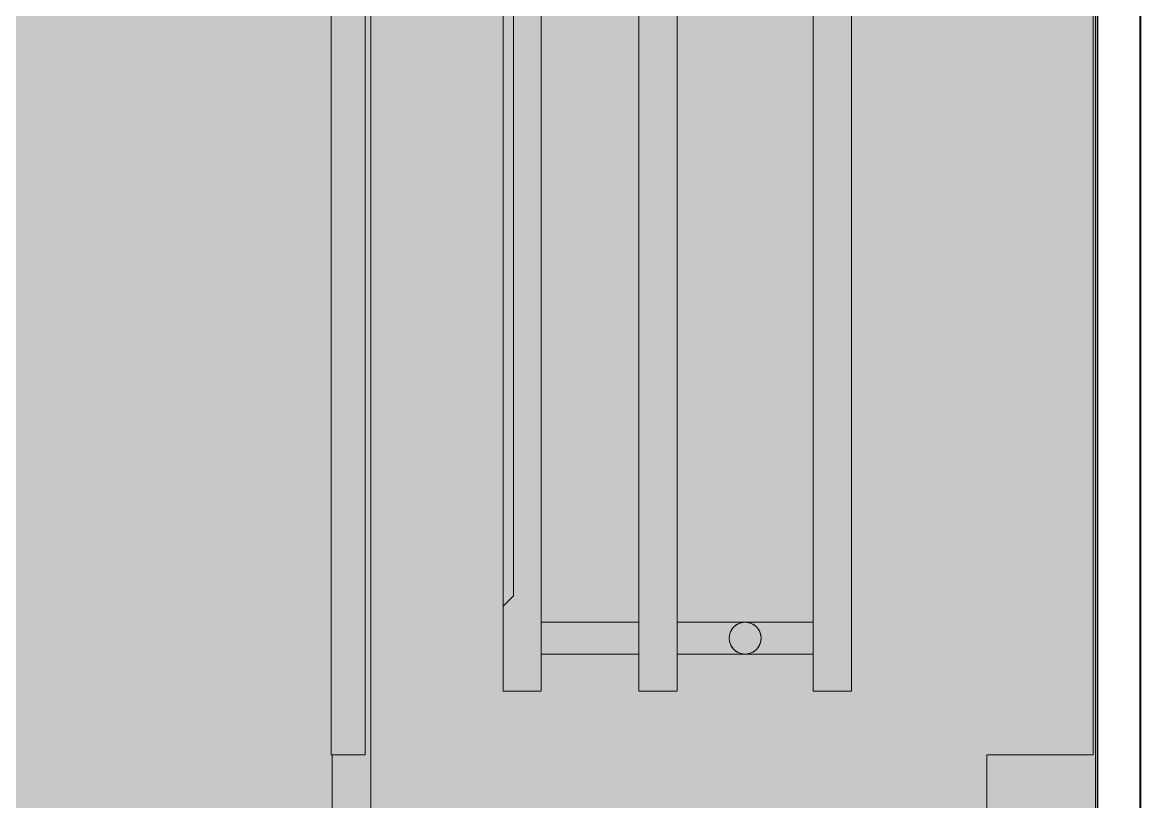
# Model space of a CAD drawing. Header units: millimetres. Extents: x 855 to 94006, y -3304 to 17933.
# Drawn here: x 64771 to 65298, y 78 to 445 of the extents above; entities that cross this region are included whole.
import ezdxf

# ---------------------------------------------------------------- set-up
doc = ezdxf.new("R2010")
doc.units = ezdxf.units.MM
for name, color, linetype, lineweight, true_color in [('A-WALL-4', 7, 'Continuous', 40, 0x3c3c3c), ('A-WALL-FNSH-4', 7, 'Continuous', 30, 0x3c3c3c), ('I-FURN-6', 7, 'Continuous', 9, 0xc0c0c0)]:
    doc.layers.add(name, color=color, linetype=linetype, lineweight=lineweight, true_color=true_color)
for name, color, linetype, lineweight in [('A-WALL-PATT', 7, 'Continuous', 9), ('M-EQPM', 7, 'Continuous', 9), ('Знаки', 7, 'Continuous', 9), ('Знаки-1', 7, 'Continuous', 18)]:
    doc.layers.add(name, color=color, linetype=linetype, lineweight=lineweight)
doc.layers.add('I-FURN-5', color=7, linetype='Continuous', lineweight=9, true_color=0x7f7f7f, transparency=0.7)
doc.layers.add('M-EQPM-1', color=7, linetype='Continuous', lineweight=9, true_color=0xe6e6e6, transparency=0.7)

# ---------------------------------------------------------------- blocks, each defined once
blk = doc.blocks.new('radiator_prado_classic_z_tip_30_po exemplyaru - Classic Z Тип 30-500-30677900-Развертка 1_12-2')
at = {"layer": 'M-EQPM-1'}
for points in [[(-401.9999999981405, 129.9999999999964), (-401.9999999981405, 629.9999999999975), (-419.9999999981407, 629.9999999999975), (-419.9999999981407, 589.9999999999958), (-414.9999999981418, 584.9999999999969), (-415.1360632958779, 174.8639367022415), (-419.9999999981407, 169.9999999999787), (-419.9999999981407, 129.9999999999964), (-415.1360632958779, 129.9999999999964)], [(-337.9999999981421, 129.9999999999964), (-337.9999999981421, 629.9999999999975), (-355.9999999981509, 629.9999999999975), (-355.9999999981509, 129.9999999999964)], [(-255.9999999981434, 129.9999999999964), (-255.9999999981434, 629.9999999999975), (-273.9999999981479, 629.9999999999975), (-273.9999999981479, 129.9999999999964)], [(-419.9999999981407, 169.9999999999787), (-414.9999999981418, 174.9999999999797), (-415.1360632958779, 585.1360632977329), (-419.9999999981407, 589.9999999999958), (-419.9999999981407, 181.4607746001832)], [(-298.7684421875034, 153.0291559886361), (-298.6576797856213, 153.8067333887183), (-298.7644054781302, 153.0588571617242)], [(-300.6426702460764, 149.7678710819263), (-300.1899618392757, 150.3323380508196), (-300.5877116544706, 149.8394945129579)]]:
    blk.add_hatch(color=256, dxfattribs=at).paths.add_polyline_path(points)
h = blk.add_hatch(color=256, dxfattribs=at)
h.paths.add_polyline_path([(-312.4934167624926, 158.753071730671), (-312.0258565080754, 159.3804009279999), (-312.4918751837036, 158.7550807552617)])
h.paths.add_polyline_path([(-313.2327243244259, 156.9708440113129), (-312.956855376717, 157.6489470804653), (-313.2285324372651, 156.9809641221526)])
h.paths.add_polyline_path([(-313.2285324372695, 154.9999999999951), (-273.9999999981479, 154.9999999999951), (-273.9999999981479, 162.4999999999955), (-337.9999999981421, 162.2444436971635), (-337.9999999981421, 154.9999999999951), (-313.2450269531288, 154.9999999999951)])
h.paths.add_polyline_path([(-355.9999999981509, 154.9999999999972), (-356.0715079361773, 162.4999999999955), (-401.9999999981405, 162.2444436971635), (-401.9999999981405, 154.9999999999994), (-356.0715079361773, 154.9999999999972)])
h = blk.add_hatch(color=256, dxfattribs=at)
h.paths.add_polyline_path([(-298.768442187499, 156.9708440113432), (-298.7726340746598, 157.0016869466723), (-298.7726340746598, 156.9809641221634)])
h.paths.add_polyline_path([(-299.5077497494237, 158.7530717306558), (-300.1899618392844, 159.6676619491684), (-299.5092913282214, 158.7550807552617)])
h = blk.add_hatch(color=256, dxfattribs=at)
h.paths.add_polyline_path([(-299.5077497494324, 151.2469282693105), (-300.1899618392757, 150.3323380508196), (-299.509291328217, 151.2449192447219)])
h.paths.add_polyline_path([(-298.7684421875034, 153.0291559886361), (-298.7726340746598, 152.9983130533179), (-298.7726340746598, 153.0190358778116)])
h.paths.add_polyline_path([(-307.4407702722638, 147.4999999999925), (-273.9999999981479, 147.7555563028266), (-273.9999999981479, 154.9999999999951), (-337.9999999981421, 154.9999999999951), (-337.9999999981421, 147.4999999999968), (-307.9417260942291, 147.4999999999925)])
h.paths.add_polyline_path([(-355.9999999981509, 147.4999999999968), (-356.0715079361773, 154.9999999999972), (-401.9999999981405, 154.9999999999972), (-401.9999999981405, 147.4999999999968), (-356.0715079361773, 147.4999999999968)])
h.paths.add_polyline_path([(-313.2327243244303, 153.02915598866), (-313.2450269531288, 153.0588571617155), (-313.2342161154403, 153.0401322415663)])
h.paths.add_polyline_path([(-311.3584962658485, 149.7678710819263), (-312.0258565080754, 150.6195990719902), (-311.41345485745, 149.8394945129579)])
at = {"layer": 'M-EQPM'}
for p, q in [((-419.9999999981406, 129.9999999999967), (-419.9999999981406, 629.9999999999967)), ((-401.9999999981407, 629.9999999999967), (-401.9999999981407, 129.9999999999967)), ((-355.9999999981537, 129.9999999999967), (-355.9999999981537, 629.9999999999967)), ((-337.999999998141, 629.9999999999967), (-337.999999998141, 129.9999999999967)), ((-273.9999999981518, 129.9999999999967), (-273.9999999981518, 629.9999999999967)), ((-255.9999999981428, 129.9999999999966), (-255.9999999981428, 629.9999999999967)), ((-255.9999999981418, 629.9999999999967), (-255.9999999981418, 129.9999999999967)), ((-401.9999999981405, 597.5000000000014), (-401.9999999981405, 162.4999999999963)), ((-355.9999999981626, 162.4999999999962), (-355.9999999981626, 597.5000000000014)), ((-337.9999999981626, 162.4999999999962), (-337.9999999981626, 597.5000000000014)), ((-273.9999999981607, 162.4999999999962), (-273.9999999981607, 597.5000000000014)), ((-419.9999999981406, 169.9999999999796), (-419.9999999981406, 589.9999999999965)), ((-419.9999999981406, 589.9999999999965), (-419.9999999981406, 169.9999999999796)), ((-419.9999999981406, 169.9999999999798), (-419.9999999981406, 589.9999999999967)), ((-419.9999999981406, 589.9999999999967), (-419.9999999981406, 169.9999999999798)), ((-419.9999999981406, 169.9999999999798), (-419.9999999981406, 589.9999999999967)), ((-419.9999999981406, 589.9999999999967), (-419.9999999981406, 169.9999999999798)), ((-419.9999999981406, 169.9999999999798), (-419.9999999981406, 589.9999999999967)), ((-419.9999999981406, 589.9999999999967), (-419.9999999981406, 169.9999999999798)), ((-419.9999999981406, 169.9999999999798), (-419.9999999981406, 589.9999999999967)), ((-419.9999999981406, 589.9999999999967), (-419.9999999981406, 169.9999999999798)), ((-419.9999999981406, 169.9999999999798), (-419.9999999981406, 589.9999999999967)), ((-419.9999999981406, 589.9999999999967), (-419.9999999981406, 169.9999999999798)), ((-419.9999999981406, 169.9999999999798), (-419.9999999981406, 589.9999999999967)), ((-419.9999999981406, 589.9999999999967), (-419.9999999981406, 169.9999999999798)), ((-419.9999999981406, 169.9999999999798), (-419.9999999981406, 589.9999999999967)), ((-419.9999999981406, 589.9999999999967), (-419.9999999981406, 169.9999999999798)), ((-419.9999999981406, 169.9999999999798), (-419.9999999981406, 589.9999999999967)), ((-419.9999999981406, 589.9999999999967), (-419.9999999981406, 169.9999999999798)), ((-419.9999999981406, 169.9999999999798), (-419.9999999981406, 589.9999999999967)), ((-419.9999999981406, 589.9999999999967), (-419.9999999981406, 169.9999999999798)), ((-419.9999999981406, 169.9999999999798), (-419.9999999981406, 589.9999999999967)), ((-419.9999999981406, 589.9999999999967), (-419.9999999981406, 169.9999999999798)), ((-419.9999999981406, 169.9999999999798), (-419.9999999981406, 589.9999999999967)), ((-419.9999999981406, 589.9999999999967), (-419.9999999981406, 169.9999999999798)), ((-419.9999999981406, 169.9999999999798), (-419.9999999981406, 589.9999999999967)), ((-419.9999999981406, 589.9999999999967), (-419.9999999981406, 169.9999999999798)), ((-419.9999999981406, 169.9999999999798), (-419.9999999981406, 589.9999999999967)), ((-419.9999999981406, 589.9999999999967), (-419.9999999981406, 169.9999999999798)), ((-419.9999999981406, 589.9999999999965), (-419.9999999981406, 169.99999999998)), ((-414.9999999981387, 174.9999999999795), (-414.9999999981387, 584.9999999999964)), ((-414.9999999981387, 584.9999999999964), (-414.9999999981387, 174.9999999999796)), ((-414.9999999981387, 174.9999999999797), (-414.9999999981387, 584.9999999999967)), ((-414.9999999981387, 584.9999999999967), (-414.9999999981387, 174.9999999999797)), ((-414.9999999981387, 174.9999999999797), (-414.9999999981387, 584.9999999999967)), ((-414.9999999981387, 584.9999999999967), (-414.9999999981387, 174.9999999999797)), ((-414.9999999981387, 174.9999999999797), (-414.9999999981387, 584.9999999999967)), ((-414.9999999981387, 584.9999999999967), (-414.9999999981387, 174.9999999999797)), ((-414.9999999981387, 174.9999999999797), (-414.9999999981387, 584.9999999999967)), ((-414.9999999981387, 584.9999999999967), (-414.9999999981387, 174.9999999999797)), ((-414.9999999981387, 174.9999999999797), (-414.9999999981387, 584.9999999999967)), ((-414.9999999981387, 584.9999999999967), (-414.9999999981387, 174.9999999999797)), ((-414.9999999981387, 174.9999999999797), (-414.9999999981387, 584.9999999999967)), ((-414.9999999981387, 584.9999999999967), (-414.9999999981387, 174.9999999999797)), ((-414.9999999981387, 584.9999999999967), (-414.9999999981387, 174.9999999999797)), ((-414.9999999981387, 174.9999999999797), (-414.9999999981387, 584.9999999999967)), ((-414.9999999981387, 584.9999999999967), (-414.9999999981387, 174.9999999999797)), ((-414.9999999981387, 174.9999999999797), (-414.9999999981387, 584.9999999999967)), ((-414.9999999981387, 584.9999999999967), (-414.9999999981387, 174.9999999999797)), ((-414.9999999981387, 174.9999999999797), (-414.9999999981387, 584.9999999999967)), ((-414.9999999981387, 584.9999999999967), (-414.9999999981387, 174.9999999999797)), ((-414.9999999981387, 174.9999999999797), (-414.9999999981387, 584.9999999999967)), ((-414.9999999981387, 584.9999999999967), (-414.9999999981387, 174.9999999999797)), ((-414.9999999981387, 174.9999999999797), (-414.9999999981387, 584.9999999999967)), ((-414.9999999981387, 584.9999999999967), (-414.9999999981387, 174.9999999999797)), ((-414.9999999981387, 584.9999999999967), (-414.9999999981387, 174.9999999999797)), ((-414.9999999981387, 174.9999999999797), (-414.9999999981387, 584.9999999999967)), ((-414.9999999981387, 584.9999999999967), (-414.9999999981387, 174.9999999999797)), ((-414.9999999981387, 174.9999999999795), (-419.9999999981388, 169.9999999999795)), ((-419.9999999981388, 169.9999999999795), (-414.9999999981387, 174.9999999999795)), ((-414.9999999981387, 174.9999999999797), (-419.9999999981388, 169.9999999999797)), ((-419.9999999981388, 169.9999999999797), (-414.9999999981387, 174.9999999999797)), ((-414.9999999981387, 174.9999999999797), (-419.9999999981388, 169.9999999999797)), ((-419.9999999981388, 169.9999999999797), (-414.9999999981387, 174.9999999999797)), ((-414.9999999981387, 174.9999999999797), (-419.9999999981388, 169.9999999999797)), ((-419.9999999981388, 169.9999999999797), (-414.9999999981387, 174.9999999999797)), ((-414.9999999981387, 174.9999999999797), (-419.9999999981388, 169.9999999999797)), ((-419.9999999981388, 169.9999999999797), (-414.9999999981387, 174.9999999999797)), ((-414.9999999981387, 174.9999999999797), (-419.9999999981388, 169.9999999999797)), ((-419.9999999981388, 169.9999999999797), (-414.9999999981387, 174.9999999999797)), ((-414.9999999981387, 174.9999999999797), (-419.9999999981388, 169.9999999999797)), ((-419.9999999981388, 169.9999999999797), (-414.9999999981387, 174.9999999999797)), ((-414.9999999981387, 174.9999999999797), (-419.9999999981388, 169.9999999999797)), ((-419.9999999981388, 169.9999999999797), (-414.9999999981387, 174.9999999999797)), ((-414.9999999981387, 174.9999999999797), (-419.9999999981388, 169.9999999999797)), ((-419.9999999981388, 169.9999999999797), (-414.9999999981387, 174.9999999999797)), ((-414.9999999981387, 174.9999999999797), (-419.9999999981388, 169.9999999999797)), ((-419.9999999981388, 169.9999999999797), (-414.9999999981387, 174.9999999999797)), ((-414.9999999981387, 174.9999999999797), (-419.9999999981388, 169.9999999999797)), ((-419.9999999981388, 169.9999999999797), (-414.9999999981387, 174.9999999999797)), ((-414.9999999981387, 174.9999999999797), (-419.9999999981388, 169.9999999999797)), ((-419.9999999981388, 169.9999999999797), (-414.9999999981387, 174.9999999999797)), ((-414.9999999981387, 174.9999999999797), (-419.9999999981388, 169.9999999999797)), ((-414.9999999981387, 174.9999999999797), (-419.9999999981388, 169.9999999999797)), ((-414.9999999981387, 174.9999999999797), (-419.9999999981388, 169.9999999999797)), ((-419.9999999981388, 169.9999999999797), (-414.9999999981387, 174.9999999999797)), ((-419.9999999981406, 169.99999999998), (-419.9999999981406, 129.9999999999967)), ((-355.9999999981553, 162.4999999999955), (-401.9999999981405, 162.4999999999955)), ((-355.9999999981596, 162.4999999999955), (-401.9999999981405, 162.4999999999955)), ((-401.9999999981405, 162.4999999999964), (-401.9999999981407, 154.9999999999964)), ((-401.9999999981405, 154.9999999999964), (-401.9999999981405, 162.4999999999964)), ((-401.9999999981427, 162.499999999996), (-401.9999999981428, 160.3033008588952)), ((-401.9999999981427, 154.9999999999961), (-401.9999999981427, 162.499999999996)), ((-401.9999999981405, 162.2444436971647), (-401.9999999981405, 151.2499999999962)), ((-401.9999999981428, 160.3033008588952), (-401.9999999981428, 154.9999999999961)), ((-355.999999998154, 162.4999999999964), (-355.999999998154, 154.9999999999964)), ((-355.999999998154, 154.9999999999964), (-355.999999998154, 162.4999999999964)), ((-355.9999999981623, 162.499999999996), (-355.9999999981623, 154.9999999999961)), ((-355.9999999981622, 154.9999999999961), (-355.9999999981623, 162.499999999996)), ((-355.9999999981626, 151.2499999999962), (-355.9999999981626, 162.2444436971647)), ((-273.9999999981479, 162.4999999999955), (-337.9999999981421, 162.4999999999955)), ((-273.9999999981566, 162.4999999999955), (-337.9999999981421, 162.4999999999955)), ((-337.9999999981421, 158.7499999999963), (-337.9999999981421, 162.4999999999964)), ((-337.9999999981421, 162.4999999999964), (-337.9999999981421, 154.9999999999965)), ((-337.9999999981621, 154.999999999996), (-337.999999998162, 162.499999999996)), ((-337.999999998162, 162.499999999996), (-337.999999998162, 154.9999999999962)), ((-337.9999999981626, 151.2499999999962), (-337.9999999981626, 162.2444436971647)), ((-337.9999999981421, 154.9999999999963), (-337.9999999981421, 158.7499999999963)), ((-273.9999999981521, 162.4999999999964), (-273.9999999981521, 156.9411428382675)), ((-273.9999999981521, 154.9999999999964), (-273.9999999981521, 162.4999999999964)), ((-273.9999999981603, 162.499999999996), (-273.9999999981604, 156.9411428382672)), ((-273.9999999981603, 154.9999999999961), (-273.9999999981603, 162.499999999996)), ((-273.9999999981607, 151.2499999999962), (-273.9999999981607, 162.2444436971647)), ((-401.9999999981407, 154.9999999999964), (-401.9999999981407, 153.0588571617275)), ((-401.9999999981405, 147.4999999999964), (-401.9999999981405, 154.9999999999963)), ((-401.9999999981428, 154.9999999999961), (-401.9999999981428, 149.696699141097)), ((-401.9999999981427, 147.4999999999961), (-401.9999999981427, 154.999999999996)), ((-401.9999999981407, 153.0588571617275), (-401.9999999981407, 151.2499999999964)), ((-355.9999999981541, 154.9999999999964), (-355.9999999981541, 149.6966991410973)), ((-355.9999999981541, 147.4999999999964), (-355.9999999981541, 154.9999999999962)), ((-355.9999999981624, 154.9999999999961), (-355.9999999981624, 149.696699141097)), ((-355.9999999981624, 147.4999999999961), (-355.9999999981623, 154.9999999999959)), ((-337.9999999981416, 147.4999999999964), (-337.9999999981416, 154.9999999999963)), ((-337.9999999981416, 154.9999999999963), (-337.9999999981416, 147.4999999999964)), ((-337.9999999981617, 153.0588571617272), (-337.9999999981617, 154.999999999996)), ((-337.9999999981616, 154.999999999996), (-337.9999999981616, 147.4999999999961)), ((-337.9999999981616, 147.4999999999961), (-337.9999999981617, 153.0588571617249)), ((-273.9999999981521, 156.9411428382653), (-273.9999999981521, 154.9999999999964)), ((-273.9999999981604, 156.941142838265), (-273.9999999981604, 154.9999999999961)), ((-273.9999999981522, 154.9999999999964), (-273.9999999981522, 151.2499999999964)), ((-273.9999999981522, 147.4999999999964), (-273.9999999981522, 154.9999999999962)), ((-273.9999999981605, 154.9999999999961), (-273.9999999981605, 147.7555563028281)), ((-273.9999999981605, 147.4999999999961), (-273.9999999981605, 154.9999999999959)), ((-401.9999999981407, 151.2499999999964), (-401.9999999981405, 148.5048094716131)), ((-401.9999999981405, 151.1417577705641), (-401.9999999981405, 147.7555563028284)), ((-401.9999999981428, 149.696699141097), (-401.9999999981427, 147.4999999999961)), ((-401.9999999981405, 148.5048094716131), (-401.9999999981405, 147.7555563028284)), ((-401.9999999981405, 147.7555563028284), (-401.9999999981405, 147.4999999999964)), ((-401.9999999981405, 147.4999999999968), (-355.9999999981553, 147.4999999999968)), ((-401.9999999981405, 147.4999999999968), (-356.0715079361773, 147.4999999999968)), ((-401.9999999981405, 147.4999999999968), (-401.9999999981405, 129.9999999999967)), ((-356.0715079361773, 147.4999999999968), (-355.9999999981596, 147.4999999999968)), ((-355.9999999981626, 147.7555563028285), (-355.9999999981626, 151.1417577705641)), ((-355.9999999981541, 149.6966991410973), (-355.9999999981541, 147.4999999999964)), ((-355.9999999981624, 149.696699141097), (-355.9999999981624, 147.4999999999961)), ((-355.9999999981626, 129.9999999999967), (-355.9999999981626, 147.499999999997)), ((-337.9999999981626, 147.7555563028285), (-337.9999999981626, 151.1417577705641)), ((-337.9999999981421, 147.4999999999968), (-273.9999999981479, 147.4999999999968)), ((-337.9999999981421, 147.4999999999968), (-273.9999999981566, 147.4999999999968)), ((-337.9999999981626, 129.9999999999967), (-337.9999999981626, 147.499999999997)), ((-273.9999999981522, 151.2499999999964), (-273.9999999981522, 147.4999999999964)), ((-273.9999999981607, 147.7555563028285), (-273.9999999981607, 151.1417577705641)), ((-273.9999999981605, 147.7555563028281), (-273.9999999981605, 147.4999999999961)), ((-273.9999999981607, 129.9999999999967), (-273.9999999981607, 147.499999999997)), ((-419.9999999981406, 129.9999999999966), (-401.9999999981405, 129.9999999999966)), ((-401.9999999981407, 129.9999999999966), (-419.9999999981406, 129.9999999999966)), ((-337.999999998141, 129.9999999999966), (-355.9999999981537, 129.9999999999966)), ((-355.9999999981626, 129.9999999999966), (-337.9999999981626, 129.9999999999966)), ((-255.9999999981418, 129.9999999999966), (-273.9999999981518, 129.9999999999966)), ((-273.9999999981607, 129.9999999999966), (-255.9999999981607, 129.9999999999966))]:
    blk.add_line(p, q, dxfattribs=at)
for centre, radius, start, end in [((-306.0005832559624, 154.9999999999913), 7.499999999999965, 89.9999999999999, 269.9999999999987), ((-305.9999999981416, 154.9999999999964), 7.500000000000012, 150.000000000053, 164.4979362409887), ((-305.9999999981416, 154.9999999999964), 7.500000000000016, 136.3789540935909, 149.9348695129339), ((-305.9999999981416, 154.9999999999964), 7.49999999999998, 121.6816533716751, 135.0000000000002), ((-305.9999999981416, 154.9999999999964), 7.500000000000012, 117.2822607285617, 119.9999999999302), ((-305.9999999981416, 154.9999999999964), 7.500000000000001, 107.4955371222142, 117.2822607285617), ((-305.9999999981416, 154.9999999999964), 7.499999999999968, 105.0048366822356, 107.4955371222143), ((-305.9999999981416, 154.9999999999964), 7.499999999999989, 90.00450707033457, 103.4292726831574), ((-306.0005832559624, 154.9999999999913), 7.500000000000003, 269.9999999999997, 90.00000000000011), ((-305.9999999981416, 154.9999999999964), 7.500000000000034, 75.00450707033482, 90.00000000000053), ((-305.9999999981416, 154.9999999999964), 7.50000000000002, 72.47896159574047, 75.00000000000021), ((-305.9999999981416, 154.9999999999964), 7.500000000000005, 62.76011520432546, 72.47896159574047), ((-305.9999999981416, 154.9999999999964), 7.499999999999993, 60.00483668223578, 62.76011520432533), ((-305.9999999981416, 154.9999999999964), 7.500000000000033, 45.00563243575869, 58.29212570616851), ((-305.9999999981416, 154.9999999999964), 7.499999999999997, 30.06513048706704, 43.62104590640998), ((-305.9999999981416, 154.9999999999964), 7.500000000000004, 15.50206375901195, 29.99999999996525), ((-305.9999999981416, 154.9999999999964), 7.499999999999994, 165.0000000000331, 180.0000000000003), ((-305.9999999981416, 154.9999999999964), 7.49999999999998, 179.9999999999999, 194.9999999999997), ((-305.9999999981416, 154.9999999999964), 7.500000000000013, 195.5020637590112, 223.6210459064298), ((-305.9999999981416, 154.9999999999964), 7.500000000000012, 329.9999999999993, 344.4979362409879), ((-305.9999999981416, 154.9999999999964), 7.500000000000004, 2.171258662545767e-13, 14.99999999996773), ((-305.9999999981416, 154.9999999999964), 7.500000000000014, 344.9999999999994, 359.9999999999993), ((-305.9999999981416, 154.9999999999964), 7.499999999999988, 225.0000000000404, 238.3183466288155), ((-305.9999999981416, 154.9999999999964), 7.499999999999992, 240.0000000000347, 242.7177392709464), ((-305.9999999981416, 154.9999999999964), 7.500000000000028, 242.7177392709465, 252.5044628782071), ((-305.9999999981416, 154.9999999999964), 7.500000000000033, 252.5044628782071, 254.9951633177643), ((-305.9999999981416, 154.9999999999964), 7.499999999999954, 256.5707273162207, 269.9954929296655), ((-305.9999999981416, 154.9999999999964), 7.499999999999983, 269.9999999999996, 284.9954929296654), ((-305.9999999981416, 154.9999999999964), 7.500000000000015, 284.9999999999995, 287.5210384035917), ((-305.9999999981416, 154.9999999999964), 7.499999999999983, 287.5210384035918, 297.2398847963772), ((-305.9999999981416, 154.9999999999964), 7.499999999999996, 297.2398847963772, 299.9951633177641), ((-305.9999999981416, 154.9999999999964), 7.500000000000011, 301.7078742934225, 314.9943675642415), ((-305.9999999981416, 154.9999999999964), 7.499999999999974, 316.3789540935693, 328.9547205667325), ((-305.9999999981416, 154.9999999999964), 7.499999999999975, 328.9547205667326, 329.9999999999994)]:
    blk.add_arc(centre, radius, start, end, dxfattribs=at)
for points in [[(-313.2285324372645, 157.0016869466727), (-313.1860399810082, 157.1597891668895), (-313.0897764747391, 157.471098572373), (-312.9128518581903, 157.921510329672), (-312.7113727907064, 158.3522047830336), (-312.5671069078742, 158.6245471951683), (-312.4918751837045, 158.7567444827624)], [(-312.4912919258866, 158.7567444827624), (-312.5665236884658, 158.6245472090839), (-312.7107895150621, 158.3522047765755), (-312.9122686051479, 157.9215103314024), (-313.0891932156404, 157.4710985719093), (-313.1854567229907, 157.1597891668177), (-313.2279491794451, 157.0016869466726)], [(-312.4918751837045, 158.7567444827624), (-312.4166434595348, 158.8889417703564), (-312.2599824456882, 159.1453885085979), (-312.0013711662945, 159.5071758678106), (-311.7272423618131, 159.8464356903544), (-311.5388558951624, 160.0583195429531), (-311.4429341375424, 160.1605054870309)], [(-311.4423508797258, 160.1605054870315), (-311.5382800886122, 160.0583222424978), (-311.7266556458513, 159.8464344374921), (-312.0007888350843, 159.5071762035145), (-312.2593989395869, 159.1453884186467), (-312.4160601633075, 158.888941756441), (-312.4912919258866, 158.7567444827624)], [(-307.4401870144314, 162.3604253517074), (-307.9165890355379, 162.2670776837524), (-308.3902191730999, 162.1266093281758), (-308.8530815201033, 161.9361319068333)], [(-305.9999999981416, 162.499999999996), (-306.4846110886746, 162.4999999999957), (-306.9637849933252, 162.4537730196624), (-307.4401870144314, 162.3604253517074)], [(-304.5598129818517, 162.3604253517075), (-305.0362185130289, 162.4537717479873), (-305.5153889076087, 162.4999999999957), (-305.9999999981416, 162.499999999996)], [(-303.1469184761797, 161.9361319068333), (-303.6097667829002, 162.1266144148765), (-304.0834074506746, 162.2670789554277), (-304.5598129818517, 162.3604253517075)], [(-300.5582323743826, 160.1605054870309), (-300.462303165496, 160.0583222424972), (-300.2739276082566, 159.8464344374916), (-299.9997944190234, 159.5071762035141), (-299.7411843145205, 159.1453884186465), (-299.5845230907998, 158.8889417564409), (-299.5092913282205, 158.7567444827624)], [(-299.5087080703966, 158.7567444827624), (-299.5839397945662, 158.8889417703565), (-299.7406008084127, 159.1453885085982), (-299.999212087806, 159.5071758678108), (-300.2733408922871, 159.8464356903549), (-300.4617273589374, 160.0583195429537), (-300.5576491165574, 160.1605054870315)], [(-299.5092913282205, 158.7567444827624), (-299.4340595656411, 158.6245472090838), (-299.2897937390446, 158.3522047765752), (-299.0883146489583, 157.9215103314025), (-298.9113900384656, 157.4710985719094), (-298.815126531115, 157.1597891668177), (-298.7726340746605, 157.0016869466727)], [(-298.7720508168381, 157.0016869466724), (-298.8145432730943, 157.1597891668893), (-298.9108067793632, 157.4710985723728), (-299.0877313959117, 157.9215103296719), (-299.2892104633952, 158.3522047830336), (-299.4334763462271, 158.6245471951683), (-299.5087080703966, 158.7567444827624)], [(-312.4918751837091, 151.2432555172281), (-312.5671069462882, 151.3754527909067), (-312.7113727728844, 151.6477952234154), (-312.9128518629702, 152.0784896685886), (-313.0897764734625, 152.5289014280821), (-313.1860399808127, 152.8402108331739), (-313.2285324372671, 152.998313053319)], [(-313.227949179445, 152.9983130533198), (-313.1854567231888, 152.840210833103), (-313.0891932169199, 152.5289014276194), (-312.9122686003715, 152.0784896703204), (-312.7107895328878, 151.6477952169587), (-312.5665236500559, 151.375452804824), (-312.4912919258863, 151.2432555172299)], [(-298.7726340746578, 152.998313053319), (-298.815126530914, 152.8402108331021), (-298.9113900371828, 152.5289014276183), (-299.0883146537311, 152.0784896703191), (-299.2897937212145, 151.6477952169572), (-299.4340596040464, 151.3754528048223), (-299.5092913282159, 151.2432555172281)], [(-299.5087080703969, 151.2432555172299), (-299.4334763078177, 151.3754527909084), (-299.2892104812214, 151.6477952234169), (-299.0877313911355, 152.0784896685899), (-298.9108067806431, 152.5289014280831), (-298.8145432732927, 152.8402108331748), (-298.7720508168382, 152.9983130533198)], [(-311.4429341375489, 149.8394945129585), (-311.5388633464353, 149.9416777574923), (-311.7272389036743, 150.153565562498), (-312.0013720929072, 150.4928237964758), (-312.2599821974096, 150.8546115813437), (-312.41664342113, 151.1110582435495), (-312.4918751837091, 151.2432555172281)], [(-312.4912919258863, 151.2432555172299), (-312.4160602017167, 151.1110582296358), (-312.2593991878703, 150.8546114913942), (-312.0007879084769, 150.4928241321814), (-311.7266591039958, 150.1535643096375), (-311.5382726373454, 149.9416804570387), (-311.4423508797254, 149.8394945129608)], [(-308.8530815201028, 148.0638680931592), (-308.3902332133821, 147.8733855851159), (-307.9165925456072, 147.7329210445648), (-307.4401870144301, 147.639574648285)], [(-307.4401870144301, 147.639574648285), (-306.9637814832529, 147.5462282520051), (-306.4846110886737, 147.4999999999964), (-305.9999999981416, 147.4999999999961)], [(-305.9999999981416, 147.4999999999961), (-305.5153889076095, 147.4999999999964), (-305.0362150029596, 147.54622698033), (-304.5598129818533, 147.6395746482851)], [(-304.5598129818533, 147.6395746482851), (-304.0834109607469, 147.7329223162401), (-303.6097808231842, 147.8733906718168), (-303.1469184761806, 148.0638680931592)], [(-299.5092913282159, 151.2432555172281), (-299.5845230523854, 151.111058229634), (-299.7411840662317, 150.8546114913923), (-299.999795345625, 150.4928241321793), (-300.2739241501059, 150.1535643096352), (-300.4623106167562, 149.9416804570364), (-300.5582323743761, 149.8394945129585)], [(-300.5576491165579, 149.8394945129608), (-300.4617199076714, 149.9416777574946), (-300.2733443504322, 150.1535655625003), (-299.9992111611992, 150.4928237964779), (-299.7406010566967, 150.8546115813455), (-299.5839398329762, 151.1110582435513), (-299.5087080703969, 151.2432555172299)]]:
    blk.add_open_spline(points, degree=3, dxfattribs=at)
for points, knots in [([(-311.4429341375424, 160.1605054870309), (-311.3470123799222, 160.2626914311087), (-311.1517118160924, 160.4595513548213), (-310.7411293612152, 160.8226894258137), (-310.3141994703059, 161.1442130157765), (-309.8774471670992, 161.4257144613482), (-309.4281780259223, 161.6792720339685), (-308.6276368050827, 162.0563821445995), (-307.4435351356325, 162.4075434959752), (-306.485194346486, 162.4999999999963), (-306.0005832559626, 162.4999999999964)], [0.4285714285714285, 0.4285714285714285, 0.4285714285714285, 0.4285714285714285, 0.4642857142857143, 0.5, 0.5714285714285714, 0.6071428571428571, 0.6428571428571428, 0.7142857142857143, 0.8571428571428571, 1, 1, 1, 1]), ([(-310.2036096023313, 161.2112531984712), (-310.3118751579294, 161.1375049850015), (-310.5264102956772, 160.9832081718754), (-310.8433714741217, 160.7319700328285), (-311.0953240215191, 160.5088989017059), (-311.2395112585712, 160.3685683949467), (-311.284253393235, 160.3238035302229)], [0.4285714285714285, 0.4285714285714285, 0.4285714285714285, 0.4285714285714285, 0.4642857142857143, 0.5, 0.5357142857142857, 0.5520144545900306, 0.5520144545900306, 0.5520144545900306, 0.5520144545900306]), ([(-308.8530815201033, 161.9361319068333), (-309.0845126936051, 161.8408931961621), (-309.4276215323981, 161.679281730493), (-309.8768169620889, 161.4256974526937), (-310.0953440467333, 161.285001411941), (-310.2036096023313, 161.2112531984712)], [0.2857142857142857, 0.2857142857142857, 0.2857142857142857, 0.2857142857142857, 0.3571428571428571, 0.3928571428571428, 0.4285714285714285, 0.4285714285714285, 0.4285714285714285, 0.4285714285714285]), ([(-306.0005832559625, 162.4999999999964), (-305.515972165439, 162.4999999999964), (-304.5576243561509, 162.4075460393257), (-303.3735490122314, 162.0563751503859), (-302.5729617217135, 161.6792817304918), (-302.1237662920217, 161.4256974526925), (-301.7959756650548, 161.2146533915636), (-301.4741729584324, 160.9832081718745), (-301.1572117799876, 160.7319700328276), (-300.8495028615762, 160.4595339046939), (-300.6541615832692, 160.2626887315647), (-300.5582323743826, 160.1605054870309)], [0, 0, 0, 0, 0.1428571428571428, 0.2857142857142857, 0.3571428571428571, 0.3928571428571428, 0.4285714285714285, 0.4642857142857143, 0.5, 0.5357142857142857, 0.5714285714285714, 0.5714285714285714, 0.5714285714285714, 0.5714285714285714]), ([(-301.796390393952, 161.2112531984713), (-301.9047599353954, 161.2849637385635), (-302.1231360869983, 161.4257144613493), (-302.5724052281745, 161.6792720339697), (-302.9154943228196, 161.8408906528117), (-303.1469184761797, 161.9361319068333)], [0.5714285714285714, 0.5714285714285714, 0.5714285714285714, 0.5714285714285714, 0.6071428571428571, 0.6428571428571428, 0.7142857142857143, 0.7142857142857143, 0.7142857142857143, 0.7142857142857143]), ([(-300.7157328206072, 160.323808523514), (-300.7604733870264, 160.3685739564007), (-300.904669108264, 160.5089013893945), (-301.1700882418671, 160.7436503199353), (-301.3948363728678, 160.9212405774201), (-301.5153840141459, 161.0111030557457)], [0.4479855454103914, 0.4479855454103914, 0.4479855454103914, 0.4479855454103914, 0.4642857142857143, 0.5, 0.5403348862938016, 0.5403348862938016, 0.5403348862938016, 0.5403348862938016]), ([(-313.5005832559625, 154.9999999999964), (-313.4939586557513, 155.3475170334549), (-313.4551101132319, 155.8613264868587), (-313.344731212277, 156.5224852510721), (-313.2710248935208, 156.8435847264559), (-313.2285324372645, 157.0016869466727)], [0, 0, 0, 0, 0.07142857142857142, 0.1071428571428571, 0.1428571428571428, 0.1428571428571428, 0.1428571428571428, 0.1428571428571428]), ([(-313.2285324372671, 152.998313053319), (-313.2710248937215, 153.156415273464), (-313.3447312121889, 153.4775147489524), (-313.455110113287, 154.1386735131141), (-313.4939586557518, 154.6524829665377), (-313.5005832559625, 154.9999999999963)], [0.8571428571428571, 0.8571428571428571, 0.8571428571428571, 0.8571428571428571, 0.8928571428571428, 0.9285714285714286, 1, 1, 1, 1]), ([(-313.2279491794451, 157.0016869466726), (-313.2704416358997, 156.8435847265276), (-313.3441479543672, 156.5224852510393), (-313.4545268554655, 155.861326486878), (-313.4933753979307, 155.3475170334546), (-313.4999999981416, 154.9999999999961)], [0.8571428571428571, 0.8571428571428571, 0.8571428571428571, 0.8571428571428571, 0.8928571428571428, 0.9285714285714286, 1, 1, 1, 1]), ([(-313.4999999981416, 154.9999999999961), (-313.4933753979307, 154.6524829665376), (-313.4545268554115, 154.1386735131339), (-313.3441479544572, 153.4775147489204), (-313.2704416357013, 153.1564152735367), (-313.227949179445, 152.9983130533198)], [0, 0, 0, 0, 0.07142857142857142, 0.1071428571428571, 0.1428571428571428, 0.1428571428571428, 0.1428571428571428, 0.1428571428571428]), ([(-299.5087080703969, 151.2432555172299), (-299.4334763078177, 151.3754527909084), (-299.2892104812214, 151.6477952234169), (-299.0877313911355, 152.0784896685899), (-298.9108067806431, 152.5289014280831), (-298.7664115196175, 152.9958655357206), (-298.6558520419163, 153.477514748953), (-298.5454731408177, 154.1386735131144), (-298.5066245983525, 154.6524829665375), (-298.4999999981416, 154.9999999999961)], [0.7142857142857143, 0.7142857142857143, 0.7142857142857143, 0.7142857142857143, 0.75, 0.7857142857142857, 0.8214285714285714, 0.8571428571428571, 0.8928571428571428, 0.9285714285714286, 1, 1, 1, 1]), ([(-298.7726340746605, 157.0016869466727), (-298.7301416182058, 156.8435847265277), (-298.656435299738, 156.5224852510395), (-298.5460563986391, 155.8613264868783), (-298.5072078561736, 155.3475170334549), (-298.5005832559625, 154.9999999999963)], [0.8571428571428571, 0.8571428571428571, 0.8571428571428571, 0.8571428571428571, 0.8928571428571428, 0.9285714285714286, 1, 1, 1, 1]), ([(-298.5005832559625, 154.9999999999963), (-298.5072078561732, 154.6524829665377), (-298.5460563986921, 154.1386735131337), (-298.656435299646, 153.4775147489198), (-298.7301416184017, 153.1564152735359), (-298.7726340746578, 152.998313053319)], [0, 0, 0, 0, 0.07142857142857142, 0.1071428571428571, 0.1428571428571428, 0.1428571428571428, 0.1428571428571428, 0.1428571428571428]), ([(-298.4999999981416, 154.9999999999961), (-298.5066245983525, 155.3475170334546), (-298.5454731408716, 155.8613264868583), (-298.6558520418259, 156.5224852510719), (-298.7295583605818, 156.8435847264556), (-298.7720508168381, 157.0016869466724)], [0, 0, 0, 0, 0.07142857142857142, 0.1071428571428571, 0.1428571428571428, 0.1428571428571428, 0.1428571428571428, 0.1428571428571428]), ([(-298.7720508168382, 152.9983130533198), (-298.7295583603837, 153.1564152734647), (-298.6558520419163, 153.477514748953), (-298.5454731408177, 154.1386735131144), (-298.5066245983525, 154.6524829665375), (-298.4999999981416, 154.9999999999961)], [0.8571428571428571, 0.8571428571428571, 0.8571428571428571, 0.8571428571428571, 0.8928571428571428, 0.9285714285714286, 1, 1, 1, 1]), ([(-306.0005832559625, 147.4999999999964), (-306.4851943465017, 147.4999999999964), (-307.4435421558114, 147.5924539606596), (-308.6276174997061, 147.9436248496022), (-309.4282047902225, 148.3207182694966), (-309.8774002199129, 148.574302547296), (-310.2051908468794, 148.7853466084249), (-310.5269935535007, 149.0167918281143), (-310.843954731945, 149.2680299671614), (-311.1516636503558, 149.5404660952952), (-311.3470049286625, 149.7373112684247), (-311.4429341375489, 149.8394945129585)], [0, 0, 0, 0, 0.1428571428571428, 0.2857142857142857, 0.3571428571428571, 0.3928571428571428, 0.4285714285714285, 0.4642857142857143, 0.5, 0.5357142857142857, 0.5714285714285714, 0.5714285714285714, 0.5714285714285714, 0.5714285714285714]), ([(-311.2842671756796, 149.6761914764824), (-311.239526609259, 149.6314260435942), (-311.0953308880203, 149.4910986105991), (-310.7405461033991, 149.1773105741778), (-310.4203486852176, 148.9361678817055), (-310.2036096023308, 148.7887468015211)], [0.4479855454099029, 0.4479855454099029, 0.4479855454099029, 0.4479855454099029, 0.4642857142857143, 0.5, 0.5714285714285714, 0.5714285714285714, 0.5714285714285714, 0.5714285714285714]), ([(-310.2036096023308, 148.7887468015211), (-310.0952400608874, 148.7150362614289), (-309.8768639092845, 148.5742855386431), (-309.4275947681082, 148.3207279660228), (-309.0845056734632, 148.1591093471808), (-308.8530815201028, 148.0638680931592)], [0.5714285714285714, 0.5714285714285714, 0.5714285714285714, 0.5714285714285714, 0.6071428571428571, 0.6428571428571428, 0.7142857142857143, 0.7142857142857143, 0.7142857142857143, 0.7142857142857143]), ([(-299.5092913282159, 151.2432555172281), (-299.5845230523854, 151.111058229634), (-299.7411840662317, 150.8546114913923), (-299.999795345625, 150.4928241321793), (-300.2739241501059, 150.1535643096352), (-300.5565038500813, 149.8357385307369), (-300.8494546958254, 149.5404486451678), (-301.260037150702, 149.1773105741752), (-301.6869670416102, 148.855786984212), (-302.123719344816, 148.5742855386403), (-302.5729884859918, 148.3207279660199), (-303.37352970683, 147.9436178553889), (-304.5576313762551, 147.59245650401), (-305.5159721654233, 147.4999999999964), (-306.0005832559625, 147.4999999999964)], [0.2857142857142857, 0.2857142857142857, 0.2857142857142857, 0.2857142857142857, 0.3214285714285714, 0.3571428571428571, 0.3928571428571428, 0.4285714285714285, 0.4642857142857143, 0.5, 0.5714285714285714, 0.6071428571428571, 0.6428571428571428, 0.7142857142857143, 0.8571428571428571, 1, 1, 1, 1]), ([(-300.5582323743761, 149.8394945129585), (-300.654154131996, 149.7373085688805), (-300.8494546958254, 149.5404486451678), (-301.260037150702, 149.1773105741752), (-301.6869670416102, 148.855786984212), (-302.123719344816, 148.5742855386403), (-302.5729884859918, 148.3207279660199), (-303.37352970683, 147.9436178553889), (-304.5576313762551, 147.59245650401), (-305.5159721654233, 147.4999999999964), (-306.0005832559625, 147.4999999999964)], [0.4285714285714285, 0.4285714285714285, 0.4285714285714285, 0.4285714285714285, 0.4642857142857143, 0.5, 0.5714285714285714, 0.6071428571428571, 0.6428571428571428, 0.7142857142857143, 0.8571428571428571, 1, 1, 1, 1]), ([(-303.1469184761806, 148.0638680931592), (-302.9154873026788, 148.1591068038304), (-302.5723784638857, 148.3207182694994), (-302.1231830341949, 148.5743025472989), (-301.9046559495504, 148.7149985880515), (-301.7963903939524, 148.7887468015212)], [0.2857142857142857, 0.2857142857142857, 0.2857142857142857, 0.2857142857142857, 0.3571428571428571, 0.3928571428571428, 0.4285714285714285, 0.4285714285714285, 0.4285714285714285, 0.4285714285714285]), ([(-301.4743966219693, 149.02009064801), (-301.3679359744582, 149.1005378744661), (-301.156628522162, 149.2680299671641), (-300.9046759747671, 149.4911010982842), (-300.7604887377175, 149.6314316050407), (-300.7157466030561, 149.6761964697619)], [0.4642857142857143, 0.4642857142857143, 0.4642857142857143, 0.4642857142857143, 0.5, 0.5357142857142857, 0.5520144545891201, 0.5520144545891201, 0.5520144545891201, 0.5520144545891201])]:
    blk.add_open_spline(points, degree=3, knots=knots, dxfattribs=at)
blk = doc.blocks.new('Зашивка радиатора_ с перфорацией М1 - Зашивка радиатора_ с перфорацией М1-30929141-Развертка 1_12-2')
at = {"layer": 'Знаки'}
for points in [[(-482.200825462747, 803.9999999999991), (-140.9999999981541, 803.9999999999991), (-140.9999999981541, 819.9999999999999), (-500.9354336527232, 819.9999999999999), (-500.9354336527232, 803.9999999999991), (-500.499999998159, 803.9999999999991)], [(-140.9999999981541, 803.9999999999991), (-119.8132864973901, 803.9999999999991), (-119.9999999981545, 819.9999999999999), (-140.9999999981541, 819.9999999999999)], [(-500.9354336527232, 99.99999999999892), (-484.9354336527269, 99.99999999999892), (-484.9354336527269, 770.0000000000025), (-500.9354336527232, 770.0000000000025), (-500.9354336527232, 120.8227409409436)]]:
    blk.add_hatch(color=256, dxfattribs=at).paths.add_polyline_path(points)
at = {"layer": 'Знаки-1'}
for p, q in [((-140.9999999985637, 820), (-500.9354336527244, 820)), ((-500.9354336527244, 820), (-500.9354336527244, 804)), ((-119.8132864973859, 820), (-140.9999999985637, 820)), ((-140.9999999985637, 820), (-140.9999999985637, 804)), ((-140.9999999985637, 804), (-140.9999999985637, 820)), ((-500.9354336527244, 804), (-140.9999999985637, 804)), ((-140.9999999985637, 804), (-119.8132864973859, 804)), ((-500.9354336527244, 770.0000000000031), (-500.9354336527244, 100.0000000000006)), ((-484.9354336527244, 770.0000000000031), (-500.9354336527244, 770.0000000000031)), ((-484.9354336527244, 100.0000000000006), (-484.9354336527244, 770.0000000000031)), ((-500.9354336527244, 100.0000000000006), (-484.9354336527244, 100.0000000000006))]:
    blk.add_line(p, q, dxfattribs=at)
blk = doc.blocks.new('шкаф 1_112 - шкаф 1_112-31117176-Развертка 1_12-2')
at = {"layer": 'I-FURN-5'}
blk.add_hatch(color=256, dxfattribs=at).paths.add_polyline_path([(-1195.499999998154, 49.99999999999946), (-500.4999999981561, 49.99999999999946), (-500.4999999981561, 99.99999999999892), (-500.9354336527204, 99.99999999999892), (-500.9354336527204, 770.0000000000025), (-500.4999999981561, 770.0000000000025), (-500.4999999981561, 803.9999999999991), (-500.9354336527204, 803.9999999999991), (-500.9354336527204, 819.9999999999999), (-500.4999999981561, 819.9999999999999), (-500.4999999981561, 2060), (-1195.499999998154, 2060), (-1195.499999998154, 60.18470728170198)])
at = {"layer": 'I-FURN-6'}
blk.add_line((-500.4999999981549, 100), (-500.4999999981549, 0), dxfattribs=at)
blk = doc.blocks.new('Зашивка_ торцевая панель - Зашивка_ торцевая панель-31043143-Развертка 1_12-2')
at = {"layer": 'Знаки'}
h = blk.add_hatch(color=256, dxfattribs=at)
h.paths.add_polyline_path([(-482.2008254627407, 0), (-192.200825462733, 0), (-192.200825462733, 99.99999999999892), (-142.20082546274, 99.99999999999892), (-142.20082546274, 800), (-482.200825462745, 800), (-482.2008254627407, 49.99999999999946)])
h.paths.add_polyline_path([(-337.999999998142, 129.9999999999964), (-355.9999999981509, 129.9999999999964), (-356.0715079361773, 147.4999999999968), (-401.9999999981404, 147.4999999999968), (-401.9999999981404, 129.9999999999964), (-419.9999999981407, 129.9999999999964), (-419.9999999981407, 629.9999999999975), (-401.9999999981404, 629.9999999999975), (-401.9999999981404, 612.5000000000015), (-355.9999999981509, 612.5000000000015), (-355.9999999981509, 629.9999999999975), (-337.999999998142, 629.9999999999975), (-337.999999998142, 612.5000000000015), (-273.9999999981479, 612.5000000000015), (-273.9999999981479, 629.9999999999975), (-255.9999999981433, 629.9999999999975), (-255.9999999981433, 129.9999999999964), (-273.9999999981479, 129.9999999999964), (-273.9999999981479, 147.4999999999968), (-337.999999998142, 147.4999999999968), (-337.999999998142, 135.9822493557535)])
h.paths.add_polyline_path([(-306.0005856771147, 162.4999816095007), (-297.0069525764811, 162.4999999999955), (-273.9999999981479, 162.4999999999955), (-273.9999999981479, 597.5000000000006), (-337.999999998142, 597.5000000000006), (-337.999999998142, 162.4999999999955), (-307.4407702722377, 162.4999999999912)])
h.paths.add_polyline_path([(-356.0715079361773, 162.4999999999955), (-355.9999999981509, 162.4999999999955), (-356.0715079361773, 597.5000000000006), (-401.9999999981404, 597.5000000000006), (-401.9999999981404, 162.4999999999955), (-385.6037856160254, 162.4999999999955)])
for p, q in [((-142.2008254627427, 100.0000000000001), (-142.2008254627427, 800)), ((-482.2008254627486, 750), (-482.2008254627426, 130.0000000000089)), ((-482.2008254627426, 130.0000000000089), (-482.2008254627365, -8.86597462113059e-12)), ((-192.2008254627364, -8.86597462113059e-12), (-192.2008254627366, 100)), ((-192.2008254627366, 100), (-142.2008254627427, 100.0000000000002))]:
    blk.add_line(p, q, dxfattribs=at)

msp = doc.modelspace()

# ---------------------------------------------------------------- hatches: boundary and pattern name
at = {"layer": 'A-WALL-PATT'}
h = msp.add_hatch(color=256, dxfattribs=at)
h.paths.add_polyline_path([(65276.43510999434, 0), (65276.43510999434, 803.9999999999991), (64916.93510999433, 803.9999999999991), (64916.93510999433, 770.0000000000025), (64932.49967633976, 770.0000000000025), (64932.49967633976, 99.99999999999892), (64916.93510999433, 99.99999999999892), (64916.93510999433, 49.99999999999946), (64935.23428452975, 49.99999999999946), (64935.23428452975, 800), (65275.23428452975, 800), (65275.23428452975, 99.99999999999892), (65225.23428452975, 99.99999999999892), (65225.23428452975, 0), (65275.23428452975, 0)])
h.paths.add_polyline_path([(57758.43510465791, 49.99999999998863), (58846.93510999433, 49.99999999999946), (58846.93510999433, 2060), (64916.93510999433, 2060), (64916.93510999433, 819.9999999999999), (65276.43510999434, 819.9999999999999), (65276.43510999434, 3400.000000000002), (57758.43510465791, 3400.000000000002), (57758.43510465791, 60.18470728170198)])
h.paths.add_polyline_path([(64432.93510999433, 2159.000000000002), (64416.43510999432, 2159.000000000002), (64416.43510999432, 2241.000000000003), (64498.43510999433, 2241.000000000003), (64498.43510999433, 2159.000000000002), (64481.93510999432, 2159.000000000002)])
h.paths.add_polyline_path([(64447.93510999428, 2197.499999999987), (64449.18510999427, 2197.834936490519), (64450.10017350374, 2198.749999999985), (64450.43510999429, 2199.999999999985), (64450.10017350374, 2201.249999999986), (64449.18510999429, 2202.165063509447), (64447.93510999428, 2202.499999999994), (64446.68510999428, 2202.165063509447), (64445.77004648482, 2201.249999999984), (64445.43510999429, 2200.000000000002), (64445.77004648482, 2198.749999999986), (64446.68510999428, 2197.834936490524), (64447.28806238153, 2197.585185434263)])
h.paths.add_polyline_path([(64466.93510999429, 2197.499999999989), (64468.18510999428, 2197.834936490524), (64469.10017350375, 2198.749999999985), (64469.43510999429, 2200.000000000002), (64469.10017350375, 2201.249999999984), (64468.18510999428, 2202.165063509447), (64466.93510999429, 2202.499999999994), (64465.68510999429, 2202.165063509447), (64464.77004648482, 2201.249999999986), (64464.43510999428, 2199.999999999985), (64464.77004648482, 2198.749999999985), (64465.68510999428, 2197.834936490524), (64466.28806238153, 2197.585185434263)])

# ---------------------------------------------------------------- linework, layer by layer
at = {"layer": 'A-WALL-4'}
msp.add_line((65297.43510999434, 800), (65297.43510999434, -0.4533263775359004), dxfattribs=at)
at = {"layer": 'A-WALL-FNSH-4'}
for p, q in [((65276.43510999433, 784.0000000000134), (65276.43510999433, 0)), ((65277.43510999433, 0), (65277.43510999433, 784.0000000000134))]:
    msp.add_line(p, q, dxfattribs=at)

# ---------------------------------------------------------------- block references
at = {"layer": 'I-FURN-6'}
msp.add_blockref('шкаф 1_112 - шкаф 1_112-31117176-Развертка 1_12-2', (65417.43510999249, 0), dxfattribs=at)
at = {"layer": 'M-EQPM'}
msp.add_blockref('radiator_prado_classic_z_tip_30_po exemplyaru - Classic Z Тип 30-500-30677900-Развертка 1_12-2', (65417.43510999249, 0), dxfattribs=at)
at = {"layer": 'Знаки'}
for name in ['Зашивка радиатора_ с перфорацией М1 - Зашивка радиатора_ с перфорацией М1-30929141-Развертка 1_12-2', 'Зашивка_ торцевая панель - Зашивка_ торцевая панель-31043143-Развертка 1_12-2']:
    msp.add_blockref(name, (65417.43510999249, 0), dxfattribs=at)

doc.saveas('drawing.dxf')
